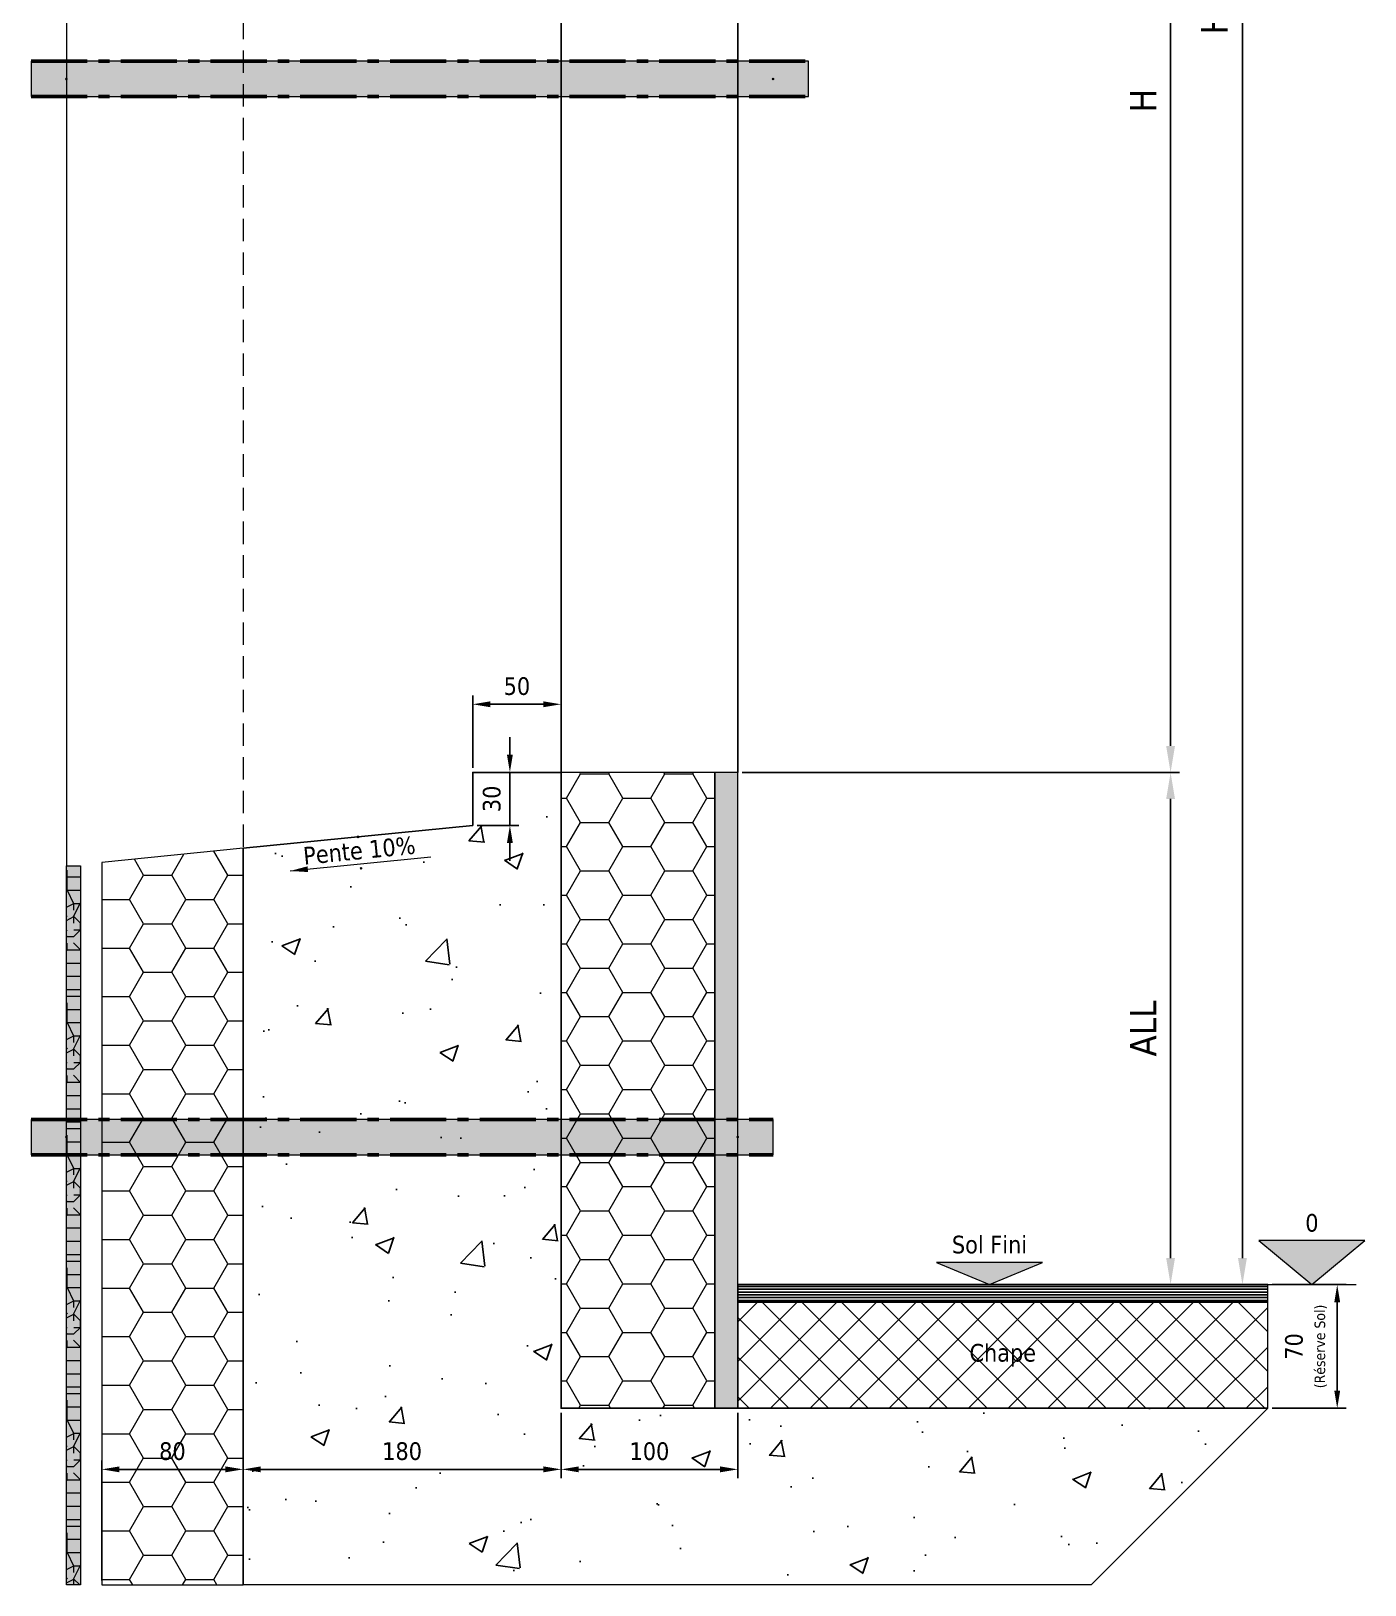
# Model space of a CAD drawing. Header units: millimetres. Extents: x -20000 to 230000, y -17405 to 24510.
# Drawn here: x 44700 to 45455, y 4924 to 5803 of the extents above; entities that cross this region are included whole.
import ezdxf
from ezdxf.enums import TextEntityAlignment as Align

# ---------------------------------------------------------------- set-up
doc = ezdxf.new("R2010")
doc.units = ezdxf.units.MM
doc.header["$PDMODE"] = 35
doc.header["$PDSIZE"] = 0.5
doc.linetypes.add('AXES', pattern=[50.8, 31.75, -6.35, 6.35, -6.35])
doc.linetypes.add('CACHE', pattern=[9.525, 6.35, -3.175])
doc.layers.get('0').update_dxf_attribs({"lineweight": 13})
doc.layers.get('Defpoints').update_dxf_attribs({"true_color": 0xc2a584})
for name, color, linetype, lineweight in [('0 - 1 (validé)', 3, 'Continuous', 13), ('1 - Axe', 1, 'AXES', 0), ('1 - BETON', 251, 'Continuous', 25), ('1 - Bois', 44, 'Continuous', 13), ('1 - Béton', 251, 'Continuous', 25), ('1 - Cotation', 32, 'Continuous', 13), ('1 - INTERROMPU', 253, 'CACHE', 13), ('1 - Isolant', 132, 'Continuous', 13), ('1 - Platre', 252, 'Continuous', 13), ('1 - Texte', 7, 'Continuous', 13), ('Texte', 7, 'Continuous', 13)]:
    doc.layers.add(name, color=color, linetype=linetype, lineweight=lineweight)
doc.layers.add('0 - Invisible', color=43, linetype='Continuous', lineweight=0, plot=False)
doc.layers.add('Non visible', color=163, linetype='Continuous', lineweight=25, plot=False)
doc.layers.add('1 - Cache', color=7, linetype='Continuous', lineweight=0, true_color=0xffffff)
doc.styles.get("Standard").update_dxf_attribs({"font": 'ARIALUNI.TTF'})
doc.styles.add('Texte Poralu', font='tahomabd.ttf')
doc.dimstyles.new('100 - 1000', dxfattribs={"dimtxt": 15, "dimasz": 15, "dimexe": 5, "dimexo": 2.5, "dimgap": 8, "dimtad": 1, "dimdec": 1, "dimtxsty": 'Texte Poralu', "dimcen": 10, "dimazin": 0, "dimtfac": 1, "dimtdec": 1, "dimtmove": 0, "dimatfit": 3, "dimfxl": 1, "dimarcsym": 0})
doc.dimstyles.new('30 - 1000', dxfattribs={"dimtxt": 10, "dimasz": 10, "dimexe": 5, "dimexo": 2.5, "dimgap": 5, "dimtad": 1, "dimdec": 1, "dimtxsty": 'Texte Poralu', "dimcen": 5, "dimazin": 0, "dimtfac": 1, "dimtdec": 1, "dimtmove": 0, "dimatfit": 3, "dimfxl": 1, "dimarcsym": 0})

# ---------------------------------------------------------------- blocks, each defined once
blk = doc.blocks.new('Cadre Coupe_Elev')
at = {"layer": 'Defpoints'}
blk.add_point((5000, 5730), dxfattribs=at)
at = {"color": 7}
blk.add_attdef('REPERE_1', text='', height=300, dxfattribs=at).set_placement((1000, 9000), align=Align.MIDDLE_CENTER)
at = {"layer": '1 - Texte', "color": 7}
for tag, p in [('DEFINITION1', (5000, 1200)), ('DEFINITION2', (5000, 800))]:
    blk.add_attdef(tag, text='', height=250, dxfattribs=at).set_placement(p, align=Align.MIDDLE_CENTER)
at = {"layer": 'Non visible', "style": 'Texte Poralu'}
for p in [(5447.12, 4905.8), (5447.12, 4605.8)]:
    blk.add_attdef('REPERE_2', text='', height=35, dxfattribs=at).set_placement(p, align=Align.MIDDLE_LEFT)
blk = doc.blocks.new('*U1044')
at = {"layer": '1 - Béton'}
h = blk.add_hatch(dxfattribs=at)
h.set_pattern_fill('ANSI31', color=256, scale=0.5, angle=135)
h.set_pattern_definition([(180, (200, -2e-12), (-3e-16, -1.5875), [])])
h.paths.add_polyline_path([(0, 60), (300, 60), (300, 70), (0, 70)])
h = blk.add_hatch(dxfattribs=at)
h.set_pattern_fill('ANSI37', color=256, scale=5)
h.set_pattern_definition([(45, (200, -2e-12), (-11.2253, 11.2253), []), (135, (200, -2e-12), (-11.2253, -11.2253), [])])
h.paths.add_polyline_path([(0, 0), (300, 0), (300, 60), (0, 60)])
h.paths.add_polyline_path([(125.91, 20.82), (173.95, 20.82), (173.95, 42.42), (125.91, 42.42)], flags=24)
at = {"layer": '0 - Invisible'}
for points in [[(0, 60), (300, 60), (300, 70), (0, 70), (0, 60)], [(0, 0), (300, 0), (300, 60), (0, 60), (0, 0)]]:
    blk.add_lwpolyline(points, dxfattribs=at)
at = {"layer": '1 - Béton'}
for points in [[(300, 70), (0, 70), (0, 60), (300, 60)], [(300, 60), (0, 60), (0, 0), (300, 0)]]:
    blk.add_lwpolyline(points, dxfattribs=at)
at = {"layer": 'Texte', "insert": (150, 30), "char_height": 10, "attachment_point": 5, "style": 'Texte Poralu'}
blk.add_mtext_dynamic_manual_height_columns('Chape', width=29.3823, gutter_width=50, heights=[0], dxfattribs=at)
blk = doc.blocks.new('*U1049')
at = {"layer": '1 - Isolant'}
h = blk.add_hatch(dxfattribs=at)
h.set_pattern_fill('HONEY', color=256, scale=5)
h.set_pattern_definition([(0, (-58597.141, -19597.493), (23.8125, 13.7481532), [15.875, -31.75]), (120, (-58597.141, -19597.493), (-23.8125, 13.7481533), [15.875, -31.75]), (60, (-58597.141, -19597.493), (5e-08, 27.4963065), [-31.75, 15.875])])
h.paths.add_polyline_path([(0, -360), (87, -360), (87, 0), (0, 0)])
at = {"layer": '1 - Platre'}
h = blk.add_hatch(dxfattribs=at)
h.set_pattern_fill('AR-SAND', color=256, scale=0.1)
h.set_pattern_definition([(37.5, (-58597.141, -19597.4927), (-0.16000313, 4.89413237), [0, -3.8608, 0, -4.318, 0, -4.1275]), (7.5, (-58597.141, -19597.4927), (4.4952328, 7.168251), [0, -2.0828, 0, -3.4798, 0, -1.3335]), (327.5, (-58600.265, -19597.4927), (7.9099237, 0.01437185), [0, -1.27, 0, -4.572, 0, -5.969]), (317.5, (-58600.265, -19597.4927), (7.6355645, 2.2292932), [0, -0.635, 0, -2.9972, 0, -3.429])])
h.paths.add_polyline_path([(100, -360), (100, 0), (87, 0), (87, -360)])
at = {"layer": '0 - Invisible'}
for points in [[(0, -360), (87, -360)], [(87, -360), (100, -360)]]:
    blk.add_lwpolyline(points, dxfattribs=at)
at = {"layer": '1 - Isolant'}
blk.add_lwpolyline([(87, -360), (87, 0), (0, 0), (0, -360)], dxfattribs=at)
at = {"layer": '1 - Platre'}
blk.add_lwpolyline([(100, -360), (100, 0), (87, 0), (87, -360)], dxfattribs=at)
blk = doc.blocks.new('*D1441')
at = {"layer": 'Defpoints', "color": 0, "lineweight": -2, "transparency": 16777216}
for p, q in [((45000, 5021.23), (45000, 4984.16)), ((44820, 4936.23), (44820, 4994.16)), ((44990, 4989.16), (44830, 4989.16))]:
    blk.add_line(p, q, dxfattribs=at)
at = {"layer": 'Defpoints', "color": 0, "transparency": 16777216}
for p in [(45000, 5023.73), (44820, 4989.16), (44820, 4933.73)]:
    blk.add_point(p, dxfattribs=at)
for points in [[(44830, 4990.82), (44830, 4987.49), (44820, 4989.16)], [(44990, 4990.82), (44990, 4987.49), (45000, 4989.16)]]:
    blk.add_solid(points, dxfattribs=at)
at = {"layer": 'Defpoints', "color": 0, "transparency": 16777216, "insert": (44910, 4999.39), "char_height": 10, "attachment_point": 5, "style": 'Texte Poralu'}
blk.add_mtext('180', dxfattribs=at)
blk = doc.blocks.new('*D1442')
at = {"layer": '1 - Cotation', "color": 0, "lineweight": -2, "transparency": 16777216}
for p, q in [((45000, 5021.23), (45000, 4984.16)), ((45100, 5021.23), (45100, 4984.16)), ((45010, 4989.16), (45090, 4989.16))]:
    blk.add_line(p, q, dxfattribs=at)
at = {"layer": '1 - Cotation', "color": 0, "transparency": 16777216}
for points in [[(45010, 4990.82), (45010, 4987.49), (45000, 4989.16)], [(45090, 4990.82), (45090, 4987.49), (45100, 4989.16)]]:
    blk.add_solid(points, dxfattribs=at)
at = {"layer": 'Defpoints', "color": 0, "transparency": 16777216}
for p in [(45000, 5023.73), (45100, 5023.73), (45100, 4989.16)]:
    blk.add_point(p, dxfattribs=at)
at = {"layer": '1 - Cotation', "color": 0, "transparency": 16777216, "insert": (45050, 4999.36), "char_height": 10, "attachment_point": 5, "style": 'Texte Poralu'}
blk.add_mtext('100', dxfattribs=at)
blk = doc.blocks.new('*U199')
blk.add_hatch(color=256).paths.add_polyline_path([(25, 0), (55, 25), (-5, 25)])
blk.add_line((0, 0), (50, 0))
blk.add_lwpolyline([(25, 0), (55, 25), (-5, 25), (25, 0)])
at = {"style": 'Texte Poralu'}
blk.add_attdef('HAUTEUR', text='', height=10, dxfattribs=at).set_placement((25, 35), align=Align.MIDDLE_CENTER)
blk = doc.blocks.new('*U200')
blk.add_hatch(color=256).paths.add_polyline_path([(0, 0), (30, 12.5), (-30, 12.5)])
blk.add_lwpolyline([(0, 0), (30, 12.5), (-30, 12.5), (0, 0)])
at = {"layer": 'Texte', "insert": (0, 17.5), "char_height": 10, "attachment_point": 8, "style": 'Texte Poralu'}
blk.add_mtext('Sol Fini', dxfattribs=at)
blk = doc.blocks.new('*D1443')
at = {"color": 0, "lineweight": -2, "transparency": 16777216}
for p, q in [((45402.5, 5093.73), (45444.33, 5093.73)), ((45439.33, 5033.73), (45439.33, 5083.73)), ((45402.5, 5023.73), (45444.33, 5023.73))]:
    blk.add_line(p, q, dxfattribs=at)
at = {"color": 0, "transparency": 16777216}
for points in [[(45437.66, 5083.73), (45441, 5083.73), (45439.33, 5093.73)], [(45437.66, 5033.73), (45441, 5033.73), (45439.33, 5023.73)]]:
    blk.add_solid(points, dxfattribs=at)
at = {"layer": 'Defpoints', "color": 0, "transparency": 16777216}
for p in [(45400, 5093.73), (45439.33, 5093.73), (45400, 5023.73)]:
    blk.add_point(p, dxfattribs=at)
at = {"color": 0, "transparency": 16777216, "insert": (45421.69, 5058.73), "char_height": 10, "attachment_point": 5, "rotation": 90, "style": 'Texte Poralu'}
blk.add_mtext('70 \\P{\\H0.6x;(Réserve Sol)}', dxfattribs=at)
blk = doc.blocks.new('*D1444')
at = {"layer": 'Defpoints', "color": 0, "lineweight": -2, "transparency": 16777216}
for p, q in [((44740, 4926.23), (44740, 4994.16)), ((44810, 4989.16), (44750, 4989.16)), ((44820, 4936.23), (44820, 4994.16))]:
    blk.add_line(p, q, dxfattribs=at)
at = {"layer": 'Defpoints', "color": 0, "transparency": 16777216}
for p in [(44740, 4989.16), (44820, 4933.73), (44740, 4923.73)]:
    blk.add_point(p, dxfattribs=at)
for points in [[(44750, 4990.82), (44750, 4987.49), (44740, 4989.16)], [(44810, 4990.82), (44810, 4987.49), (44820, 4989.16)]]:
    blk.add_solid(points, dxfattribs=at)
at = {"layer": 'Defpoints', "color": 0, "transparency": 16777216, "insert": (44780, 4999.39), "char_height": 10, "attachment_point": 5, "style": 'Texte Poralu'}
blk.add_mtext('80', dxfattribs=at)
blk = doc.blocks.new('*D1445')
at = {"layer": '1 - Cotation', "color": 0, "lineweight": -2, "transparency": 16777216}
for p, q in [((45002.5, 6144.33), (45350, 6144.33)), ((45345, 6129.33), (45345, 5398.73)), ((45102.5, 5383.73), (45350, 5383.73))]:
    blk.add_line(p, q, dxfattribs=at)
at = {"layer": '1 - Cotation', "color": 0, "transparency": 16777216}
for points in [[(45342.5, 6129.33), (45347.5, 6129.33), (45345, 6144.33)], [(45342.5, 5398.73), (45347.5, 5398.73), (45345, 5383.73)]]:
    blk.add_solid(points, dxfattribs=at)
at = {"layer": 'Defpoints', "color": 0, "transparency": 16777216}
for p in [(45000, 6144.33), (45100, 5383.73), (45345, 5383.73)]:
    blk.add_point(p, dxfattribs=at)
at = {"layer": '1 - Cotation', "color": 0, "transparency": 16777216, "insert": (45329.5, 5764.03), "char_height": 15, "attachment_point": 5, "rotation": 90, "style": 'Texte Poralu'}
blk.add_mtext('H', dxfattribs=at)
blk = doc.blocks.new('*D1446')
at = {"layer": '1 - Cotation', "color": 0, "lineweight": -2, "transparency": 16777216}
for p, q in [((45397.5, 6544.33), (45380.67, 6544.33)), ((45385.67, 6529.33), (45385.67, 5108.73)), ((45397.5, 5093.73), (45380.67, 5093.73))]:
    blk.add_line(p, q, dxfattribs=at)
at = {"layer": '1 - Cotation', "color": 0, "transparency": 16777216}
for points in [[(45383.17, 6529.33), (45388.17, 6529.33), (45385.67, 6544.33)], [(45383.17, 5108.73), (45388.17, 5108.73), (45385.67, 5093.73)]]:
    blk.add_solid(points, dxfattribs=at)
at = {"layer": 'Defpoints', "color": 0, "transparency": 16777216}
for p in [(45400, 6544.33), (45385.67, 5093.73), (45400, 5093.73)]:
    blk.add_point(p, dxfattribs=at)
at = {"layer": '1 - Cotation', "color": 0, "transparency": 16777216, "insert": (45369.9, 5819.03), "char_height": 15, "attachment_point": 5, "rotation": 90, "style": 'Texte Poralu'}
blk.add_mtext('HSP', dxfattribs=at)
blk = doc.blocks.new('*U839')
at = {"layer": '1 - Cache'}
blk.add_hatch(color=256, dxfattribs=at).paths.add_polyline_path([(-20, -10), (420, -10), (420, 10), (-20, 10)])
at = {"layer": '0 - Invisible'}
blk.add_lwpolyline([(-20, -10), (420, -10), (420, 10), (-20, 10)], close=True, dxfattribs=at)
for p in [(0, 0), (400, 0)]:
    blk.add_point(p, dxfattribs=at)
at = {"layer": '1 - Axe', "lineweight": 50}
for p, q in [((-20, 10), (420, 10)), ((-20, -10), (420, -10))]:
    blk.add_line(p, q, dxfattribs=at)
blk = doc.blocks.new('*U1051')
at = {"layer": '1 - Bois'}
h = blk.add_hatch(dxfattribs=at)
h.set_pattern_fill('352', color=256, scale=75, style=0, pattern_type=2)
h.set_pattern_definition([(0, (408.25, -17), (75, 75), [22.5, -52.5]), (0, (408.25, -13.25), (75, 75), [22.5, -52.5]), (0, (412, -5.75), (75, 75), [15, -60]), (0, (415.75, 1.75), (75, 75), [11.25, -63.75]), (0, (415.75, 9.25), (75, 75), [7.5, -67.5]), (0, (397, 16.75), (75, 75), [3.75, -18.75, 3.75, -48.75]), (0, (408.25, 20.5), (75, 75), [3.75, -30, 11.25, -30]), (0, (423.25, 24.25), (75, 75), [3.75, -3.75, 3.75, -63.75]), (0, (419.5, 28), (75, 75), [3.75, -71.25]), (0, (415.75, 35.5), (75, 75), [11.25, -63.75]), (0, (415.75, 43), (75, 75), [15, -60]), (0, (412, 50.5), (75, 75), [18.75, -22.5, 3.75, -30]), (90, (382, 5.5), (-75, 75), [3.75, -7.5, 18.75, -45]), (90, (385.75, 13), (-75, 75), [3.75, -3.75, 11.25, -56.25]), (90, (389.5, 43), (-75, 75), [7.5, -67.5]), (90, (393.25, 13), (-75, 75), [15, -22.5, 3.75, -33.75]), (90, (397, 54.25), (-75, 75), [3.75, -71.25]), (90, (400.75, 16.75), (-75, 75), [11.25, -63.75]), (90, (408.25, 20.5), (-75, 75), [7.5, -67.5]), (90, (415.75, 20.5), (-75, 75), [3.75, -11.25, 11.25, -48.75]), (90, (419.5, 24.25), (-75, 75), [3.75, -71.25]), (90, (423.25, 9.25), (-75, 75), [10.5, -64.5]), (90, (427, -5.75), (-75, 75), [7.5, -67.5]), (90, (434.5, 24.25), (-75, 75), [3.75, -71.25]), (90, (442, 20.5), (-75, 75), [11.25, -63.75]), (90, (449.5, 20.5), (-75, 75), [11.25, -63.75]), (45, (438.25, -9.5), (8e-15, 75), [5.303, -5.303, 5.303, -90.1563]), (45, (423.25, 9.25), (8e-15, 75), [10.607, -95.46]), (45, (393.25, 46.75), (8e-15, 75), [10.607, -95.46]), (45, (408.25, 28), (8e-15, 75), [10.607, -95.46]), (45, (412, 13), (8e-15, 75), [10.607, -95.46]), (45, (434.5, -2), (8e-15, 75), [10.607, -95.46]), (45, (427, 1.75), (8e-15, 75), [15.91, -90.156]), (45, (404.5, 35.5), (8e-15, 75), [5.303, -100.763]), (45, (400.75, 43), (8e-15, 75), [5.303, -100.763]), (45, (430.75, 43), (8e-15, 75), [5.303, -100.763]), (45, (400.75, 5.5), (8e-15, 75), [5.303, -100.763]), (45, (442, 31.75), (8e-15, 75), [5.303, -100.763]), (45, (415.75, 24.25), (8e-15, 75), [5.303, -100.763]), (45, (423.25, 31.75), (8e-15, 75), [5.303, -100.763]), (135, (419.5, 16.75), (-75, 8e-15), [5.303, -5.303, 15.91, -79.5496]), (135, (430.75, 16.75), (-75, 8e-15), [5.303, -100.763]), (135, (430.75, -9.5), (-75, 8e-15), [5.303, -100.763]), (135, (415.75, 9.25), (-75, 8e-15), [5.303, -100.763]), (135, (427, 24.25), (-75, 8e-15), [5.303, -100.763]), (135, (408.25, 5.5), (-75, 8e-15), [5.303, -100.763]), (135, (438.25, 5.5), (-75, 8e-15), [5.303, -100.763]), (135, (385.75, -17), (-75, 8e-15), [5.303, -100.763]), (135, (389.5, -13.25), (-75, 8e-15), [10.607, -95.46]), (135, (393.25, -9.5), (-75, 8e-15), [10.607, -95.46]), (135, (400.75, -9.5), (-75, 8e-15), [10.607, -95.46]), (135, (404.5, -2), (-75, 8e-15), [10.607, -95.46]), (135, (434.5, 28), (-75, 8e-15), [10.607, -95.46]), (135, (449.5, -9.5), (-75, 8e-15), [10.607, -95.46]), (135, (453.25, 50.5), (-75, 8e-15), [10.607, -95.46]), (135, (453.25, 43), (-75, 8e-15), [10.607, -95.46]), (135, (445.75, 39.25), (-75, 8e-15), [10.607, -95.46]), (135, (393.25, 39.25), (-75, 8e-15), [15.91, -90.156]), (135, (442, 31.75), (-75, 8e-15), [15.91, -90.156]), (26.565, (400.75, 54.25), (75, 3e-08), [8.385, -159.32]), (26.565, (400.75, 16.75), (75, 3e-08), [8.385, -159.32]), (26.565, (408.25, 39.25), (75, 3e-08), [8.385, -159.32]), (26.565, (430.75, -13.25), (75, 3e-08), [8.385, -159.32]), (26.565, (427, -5.75), (75, 3e-08), [8.385, -159.32]), (26.565, (404.5, 9.25), (75, 3e-08), [8.385, -159.32]), (26.565, (404.5, 46.75), (75, 3e-08), [8.385, -159.32]), (26.565, (427, 24.25), (75, 3e-08), [16.77, -150.935]), (63.435, (427, 35.5), (4e-09, 75), [8.385, -159.32]), (63.435, (438.25, 13), (4e-09, 75), [8.385, -159.32]), (63.435, (400.75, 28), (4e-09, 75), [8.385, -159.32]), (63.435, (385.75, 31.75), (4e-09, 75), [8.385, -159.32]), (63.435, (430.75, 16.75), (4e-09, 75), [8.385, -159.32]), (63.435, (423.25, 16.75), (4e-09, 75), [8.385, -159.32]), (63.435, (393.25, 28), (4e-09, 75), [16.77, -150.935]), (63.435, (449.5, 1.75), (4e-09, 75), [16.77, -150.935]), (63.435, (442, 5.5), (4e-09, 75), [16.77, -150.935]), (116.565, (382, -5.75), (-3e-08, 75), [8.385, -159.32]), (116.565, (382, 35.5), (-3e-08, 75), [8.385, -159.32]), (116.565, (397, -17), (-3e-08, 75), [8.385, -159.32]), (116.565, (389.5, 50.5), (-3e-08, 75), [8.385, -159.32]), (116.565, (397, 5.5), (-3e-08, 75), [8.385, -159.32]), (116.565, (412, 13), (-3e-08, 75), [8.385, -159.32]), (116.565, (419.5, 28), (-3e-08, 75), [8.385, -159.32]), (116.565, (385.75, -2), (2e-05, 75), [8.385, -159.32]), (116.565, (404.5, 9.25), (-3e-08, 75), [8.385, -159.32]), (116.565, (427, 1.75), (-3e-08, 75), [8.385, -159.32]), (116.565, (434.5, 9.25), (-3e-08, 75), [8.385, -159.32]), (116.565, (449.5, 31.75), (-3e-08, 75), [8.385, -159.32]), (116.565, (393.25, 54.25), (-3e-08, 75), [8.385, -159.32]), (116.565, (382, 50.5), (-3e-08, 75), [16.77, -150.935]), (116.565, (393.25, -2), (-3e-08, 75), [16.77, -150.935]), (153.435, (382, -13.25), (-75, 4e-09), [8.385, -159.32]), (153.435, (445.75, -17), (-75, 4e-09), [8.385, -159.32]), (153.435, (442, 20.5), (-75, 4e-09), [8.385, -159.32]), (153.435, (412, -5.75), (-75, 4e-09), [8.385, -159.32]), (153.435, (408.25, -13.25), (-75, 4e-09), [8.385, -159.32]), (153.435, (415.75, 1.75), (-75, 4e-09), [8.385, -159.32]), (153.435, (438.25, 46.75), (-75, 4e-09), [8.385, -159.32]), (153.435, (445.75, 50.5), (-75, 4e-09), [16.77, -150.935])])
h.paths.add_polyline_path([(0, 0), (407, 0), (407, 8), (0, 8)])
at = {"layer": '1 - Cache'}
h = blk.add_hatch(color=256, dxfattribs=at)
h.dxf.hatch_style = 2
h.paths.add_polyline_path([(0, 0), (407, 0), (407, 8), (0, 8)])
at = {"layer": '1 - Bois'}
blk.add_lwpolyline([(0, 0), (407, 0), (407, 8), (0, 8)], close=True, dxfattribs=at)
blk = doc.blocks.new('*U1050')
at = {"layer": '1 - Isolant'}
h = blk.add_hatch(dxfattribs=at)
h.set_pattern_fill('HONEY', color=256, scale=5, style=0)
h.set_pattern_definition([(0, (20, -215), (23.8125, 13.74815), [15.875, -31.75]), (120, (20, -215), (-23.8125, 13.74815), [15.875, -31.75]), (60, (20, -215), (5e-08, 27.4963), [-31.75, 15.875])])
h.paths.add_polyline_path([(0, -417), (0, 0), (-80, -8), (-80, -417)])
at = {"layer": '0 - Invisible'}
blk.add_lwpolyline([(-80, -417), (0, -417)], dxfattribs=at)
at = {"layer": '1 - Isolant'}
blk.add_lwpolyline([(0, -417), (0, 0), (-80, -8), (-80, -417)], dxfattribs=at)
blk = doc.blocks.new('*U228')
at = {"layer": '1 - Cache'}
blk.add_hatch(color=256, dxfattribs=at).paths.add_polyline_path([(-20, -10), (400, -10), (400, 10), (-20, 10)])
at = {"layer": '0 - Invisible'}
blk.add_lwpolyline([(-20, -10), (400, -10), (400, 10), (-20, 10)], close=True, dxfattribs=at)
for p in [(0, 0), (380, 0)]:
    blk.add_point(p, dxfattribs=at)
at = {"layer": '1 - Axe', "lineweight": 50}
for p, q in [((-20, 10), (400, 10)), ((-20, -10), (400, -10))]:
    blk.add_line(p, q, dxfattribs=at)
blk = doc.blocks.new('*D1459')
at = {"layer": '1 - Cotation', "color": 0, "lineweight": -2, "transparency": 16777216}
for p, q in [((44950, 5386.23), (44950, 5427.27)), ((44990, 5422.27), (44960, 5422.27)), ((45000, 5386.23), (45000, 5427.27))]:
    blk.add_line(p, q, dxfattribs=at)
at = {"layer": '1 - Cotation', "color": 0, "transparency": 16777216}
for points in [[(44960, 5423.94), (44960, 5420.6), (44950, 5422.27)], [(44990, 5423.94), (44990, 5420.6), (45000, 5422.27)]]:
    blk.add_solid(points, dxfattribs=at)
at = {"layer": 'Defpoints', "color": 0, "transparency": 16777216}
for p in [(44950, 5422.27), (44950, 5383.73), (45000, 5383.73)]:
    blk.add_point(p, dxfattribs=at)
at = {"layer": '1 - Cotation', "color": 0, "transparency": 16777216, "insert": (44975, 5432.48), "char_height": 10, "attachment_point": 5, "style": 'Texte Poralu'}
blk.add_mtext('50', dxfattribs=at)
blk = doc.blocks.new('*D1460')
at = {"layer": '1 - Cotation', "color": 0, "lineweight": -2, "transparency": 16777216}
for p, q in [((44971.01, 5393.73), (44971.01, 5403.73)), ((44952.5, 5383.73), (44976.01, 5383.73)), ((44971.01, 5383.73), (44971.01, 5353.73)), ((44952.5, 5353.73), (44976.01, 5353.73)), ((44971.01, 5343.73), (44971.01, 5333.73))]:
    blk.add_line(p, q, dxfattribs=at)
at = {"layer": '1 - Cotation', "color": 0, "transparency": 16777216}
for points in [[(44969.35, 5393.73), (44972.68, 5393.73), (44971.01, 5383.73)], [(44969.35, 5343.73), (44972.68, 5343.73), (44971.01, 5353.73)]]:
    blk.add_solid(points, dxfattribs=at)
at = {"layer": 'Defpoints', "color": 0, "transparency": 16777216}
for p in [(44950, 5383.73), (44950, 5353.73), (44971.01, 5353.73)]:
    blk.add_point(p, dxfattribs=at)
at = {"layer": '1 - Cotation', "color": 0, "transparency": 16777216, "insert": (44960.8, 5368.73), "char_height": 10, "attachment_point": 5, "rotation": 90, "style": 'Texte Poralu'}
blk.add_mtext('30', dxfattribs=at)
blk = doc.blocks.new('*D1450')
at = {"layer": '1 - Cotation', "color": 0, "lineweight": -2, "transparency": 16777216}
for p, q in [((45102.5, 5383.73), (45350, 5383.73)), ((45345, 5108.73), (45345, 5368.73)), ((45397.5, 5093.73), (45340, 5093.73))]:
    blk.add_line(p, q, dxfattribs=at)
at = {"layer": '1 - Cotation', "color": 0, "transparency": 16777216}
for points in [[(45342.5, 5368.73), (45347.5, 5368.73), (45345, 5383.73)], [(45342.5, 5108.73), (45347.5, 5108.73), (45345, 5093.73)]]:
    blk.add_solid(points, dxfattribs=at)
at = {"layer": 'Defpoints', "color": 0, "transparency": 16777216}
for p in [(45100, 5383.73), (45345, 5383.73), (45400, 5093.73)]:
    blk.add_point(p, dxfattribs=at)
at = {"layer": '1 - Cotation', "color": 0, "transparency": 16777216, "insert": (45329.5, 5238.73), "char_height": 15, "attachment_point": 5, "rotation": 90, "style": 'Texte Poralu'}
blk.add_mtext('ALL', dxfattribs=at)
blk = doc.blocks.new('*U614')
at = {"layer": '0 - Invisible'}
for p in [(0, 0), (1.78, -17.82)]:
    blk.add_point(p, dxfattribs=at)
at = {"layer": 'Texte', "insert": (1.28, -12.85), "char_height": 10, "attachment_point": 8, "rotation": 5.71059, "style": 'Texte Poralu'}
blk.add_mtext('Pente 10%', dxfattribs=at)
at = {"layer": 'Texte'}
blk.add_leader([(-38.27, -19.31), (41.33, -11.35)], dimstyle='30 - 1000', override={"dimgap": 2, "dimtad": 0}, dxfattribs=at)
blk = doc.blocks.new('*U1048')
at = {"layer": '1 - BETON'}
h = blk.add_hatch(dxfattribs=at)
h.set_pattern_fill('CONCRETE', color=256, scale=15, style=0, pattern_type=2)
h.set_pattern_definition([(50, (110, -57), (107.589, -9.413), [11.25, -123.75]), (355, (110, -57), (-20.813, 112.83), [9, -99]), (100.451, (118.97, -57.78), (86.776, 103.416), [9.561, -105.171]), (46.184, (110, -27), (160.086, -24.828), [16.875, -185.625]), (96.636, (123.34, -29.07), (140.2, 146.118), [14.34, -157.757]), (351.184, (110, -27), (140.2, 146.12), [13.5, -148.5]), (21, (125, -34.5), (89.536, -60.393), [11.25, -123.75]), (326, (125, -34.5), (36.497, 108.773), [9, -99]), (71.451, (132.46, -39.53), (126.033, 48.38), [9.561, -105.171]), (37.5, (110, -57), (1.824, 49.934), [0, -97.8, 0, -100.5, 0, -99.375]), (7.5, (110, -57), (39.4604, 59.162), [0, -57.3, 0, -95.55, 0, -37.875]), (327.5, (76.55, -57), (80.0734, -3.3832), [0, -37.5, 0, -117, 0, -155.25]), (317.5, (61.55, -57), (87.478, 15.016), [0, -48.75, 0, -77.7, 0, -110.25])])
h.paths.add_polyline_path([(-143.15, -56.48), (-153.27, -55.81), (-143.48, -53.16)], flags=8)
edge = h.paths.add_edge_path(flags=0)
edge.add_line((-143.32, -54.82), (-73.67, -47.85))
h.paths.add_polyline_path([(-154.61, -58.59), (-72.1, -50.34), (-74.25, -28.85), (-156.76, -37.1)], flags=24)
h.paths.add_polyline_path([(400, -360), (300, -460), (-180, -460), (-180, -43), (-50, -30), (-50, 0), (0, 0), (0, -360)])
at = {"layer": '0 - Invisible'}
blk.add_lwpolyline([(400, -360), (300, -460), (-180, -460)], dxfattribs=at)
at = {"layer": '1 - BETON'}
blk.add_lwpolyline([(400, -360), (0, -360), (0, 0), (-50, 0), (-50, -30), (-180, -43), (-180, -460)], dxfattribs=at)
blk.add_blockref('*U614', (-115, -36.5))

msp = doc.modelspace()

# ---------------------------------------------------------------- linework, layer by layer
at = {"layer": '1 - BETON', "ltscale": 2}
msp.add_line((45100, 5383.73), (45100, 6334.33), dxfattribs=at)
msp.add_lwpolyline([(45000, 6154.33), (45000, 5383.73), (45000, 5383.73)], dxfattribs=at)
at = {"layer": '1 - Bois'}
msp.add_line((44720, 6144.33), (44720, 5330.73), dxfattribs=at)
at = {"layer": '1 - INTERROMPU', "ltscale": 2}
msp.add_line((44820, 6154.33), (44820, 5340.73), dxfattribs=at)

# ---------------------------------------------------------------- block references
for name, p in [('*U839', (44720, 5776.28)), ('*U1048', (45000, 5383.73)), ('*U1049', (45000, 5383.73)), ('*U1050', (44820, 5340.73)), ('*U228', (44720, 5177.24)), ('*U1044', (45100, 5023.73))]:
    msp.add_blockref(name, p)
at = {"xscale": -1, "rotation": 270}
msp.add_blockref('*U1051', (44720, 4923.73), dxfattribs=at)
at = {"layer": '0 - 1 (validé)'}
msp.add_blockref('Cadre Coupe_Elev', (40000, 0), dxfattribs=at)
at = {"layer": 'Texte'}
msp.add_blockref('*U199', (45400, 5093.73), dxfattribs=at).add_auto_attribs({'HAUTEUR': '0'})
msp.add_blockref('*U200', (45242.5, 5093.73), dxfattribs=at)

# ---------------------------------------------------------------- dimensions: what is measured, and where the dimension line sits
dim = msp.add_linear_dim(base=(45439.33, 5093.73), p1=(45400, 5023.73), p2=(45400, 5093.73), angle=90, text='<> \\P{\\H0.6x;(Réserve Sol)}', dimstyle='30 - 1000')
dim.commit()
dim.dimension.update_dxf_attribs({"geometry": '*D1443', "text_midpoint": (45421.69, 5058.73)})
at = {"layer": '1 - Cotation'}
for base, p1, p2, text, picture, middle in [((45385.67, 5093.73), (45400, 6544.33), (45400, 5093.73), 'HSP', '*D1446', (45369.9, 5819.03)), ((45345, 5383.73), (45000, 6144.33), (45100, 5383.73), 'H', '*D1445', (45329.5, 5764.03)), ((45345, 5383.73), (45400, 5093.73), (45100, 5383.73), 'ALL', '*D1450', (45329.5, 5238.73))]:
    dim = msp.add_linear_dim(base=base, p1=p1, p2=p2, angle=90, text=text, dimstyle='100 - 1000', dxfattribs=at)
    dim.commit()
    dim.dimension.update_dxf_attribs({"geometry": picture, "text_midpoint": middle})
for base, p1, p2, picture, middle in [((44950, 5422.27), (45000, 5383.73), (44950, 5383.73), '*D1459', (44975, 5432.48)), ((45100, 4989.16), (45000, 5023.73), (45100, 5023.73), '*D1442', (45050, 4999.36))]:
    dim = msp.add_linear_dim(base=base, p1=p1, p2=p2, dimstyle='30 - 1000', dxfattribs=at)
    dim.commit()
    dim.dimension.update_dxf_attribs({"geometry": picture, "text_midpoint": middle})
dim = msp.add_linear_dim(base=(44971.01, 5353.73), p1=(44950, 5383.73), p2=(44950, 5353.73), angle=90, dimstyle='30 - 1000', dxfattribs=at)
dim.commit()
dim.dimension.update_dxf_attribs({"geometry": '*D1460', "text_midpoint": (44960.8, 5368.73)})
at = {"layer": 'Defpoints'}
for base, p1, p2, picture, middle in [((44820, 4989.16), (45000, 5023.73), (44820, 4933.73), '*D1441', (44910, 4999.39)), ((44740, 4989.16), (44820, 4933.73), (44740, 4923.73), '*D1444', (44780, 4999.39))]:
    dim = msp.add_linear_dim(base=base, p1=p1, p2=p2, dimstyle='30 - 1000', dxfattribs=at)
    dim.commit()
    dim.dimension.update_dxf_attribs({"geometry": picture, "text_midpoint": middle})

doc.saveas('drawing.dxf')
